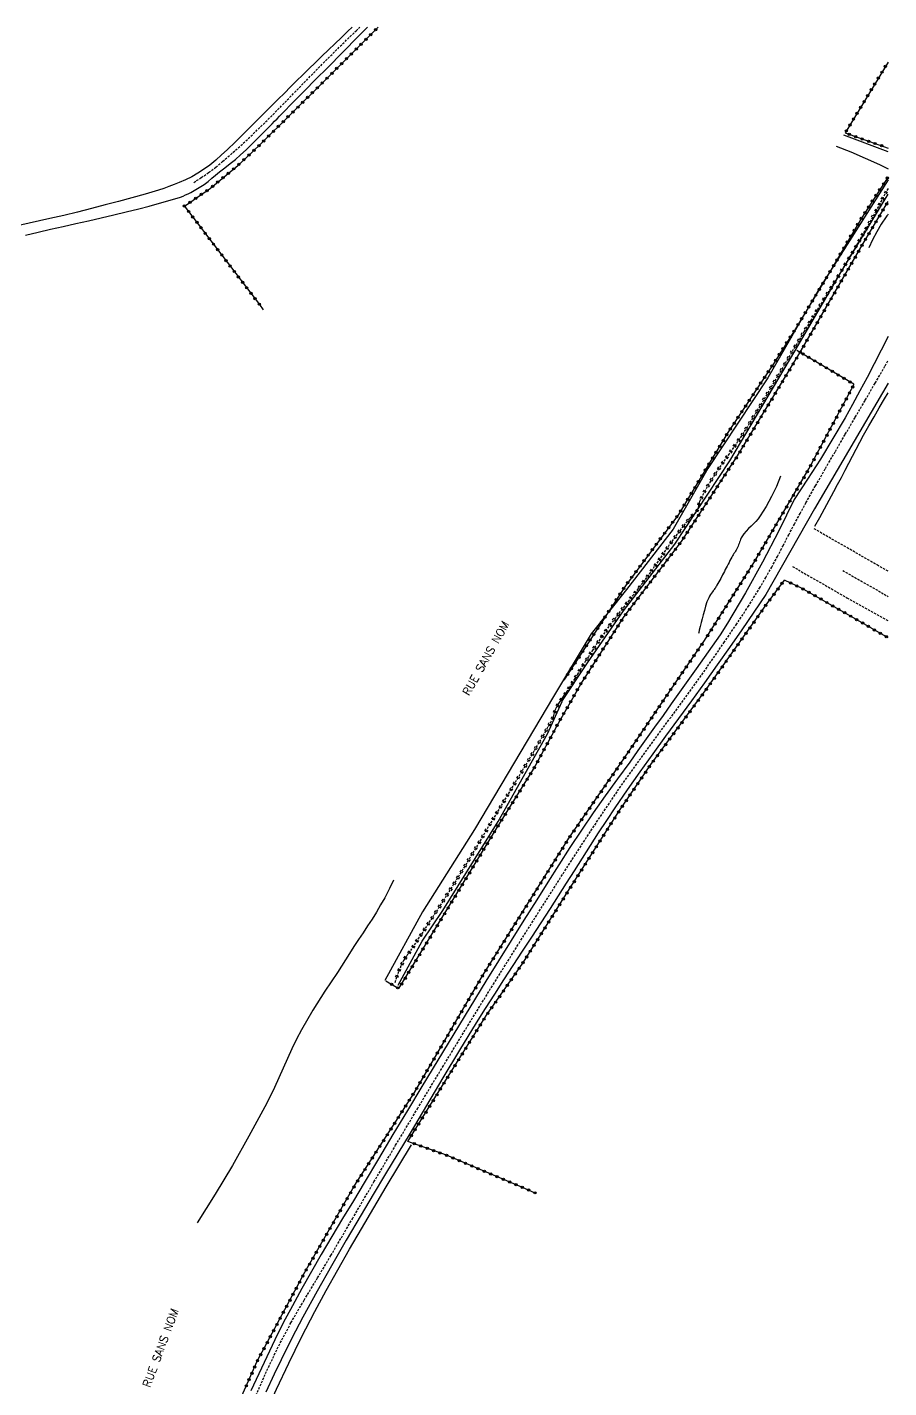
# Model space of a CAD drawing. Header units: millimetres. Extents: x 167000 to 168000, y 139000 to 140000.
# Drawn here: x 167811.6 to 168000.2, y 139702.5 to 140000 of the extents above; entities that cross this region are included whole.
import ezdxf

# ---------------------------------------------------------------- set-up
doc = ezdxf.new("R2010")
doc.units = ezdxf.units.MM
doc.linetypes.add('DASHED', pattern=[0.75, 0.5, -0.25])
doc.layers.get('0').update_dxf_attribs({"linetype": 'CONTINUOUS'})
for name, color, linetype in [('W0001', 6, 'DASHED'), ('W0008', 7, 'CONTINUOUS'), ('W0071', 7, 'CONTINUOUS'), ('W0112', 1, 'DASHED'), ('W0211', 2, 'CONTINUOUS'), ('W0214', 2, 'CONTINUOUS'), ('W0220', 5, 'DASHED'), ('W0322', 7, 'CONTINUOUS'), ('W0323', 7, 'CONTINUOUS'), ('W0510', 5, 'CONTINUOUS'), ('W0989', 7, 'CONTINUOUS')]:
    doc.layers.add(name, color=color, linetype=linetype)
doc.styles.get("Standard").update_dxf_attribs({"font": 'romans.shx', "width": 0.85})

# ---------------------------------------------------------------- blocks, each defined once
blk = doc.blocks.new('t220o')
at = {"color": 0, "linetype": 'Continuous'}
for p, q in [((-0.25, 0.25), (0.25, 0.25)), ((-0.25, -0.25), (0.25, -0.25))]:
    blk.add_line(p, q, dxfattribs=at)
blk = doc.blocks.new('t323o')
at = {"color": 0, "linetype": 'Continuous'}
for radius in [0.25, 0.15]:
    blk.add_circle((0, 0), radius, dxfattribs=at)
blk = doc.blocks.new('t322o')
at = {"color": 0, "linetype": 'Continuous'}
for radius in [0.25, 0.15]:
    blk.add_circle((0, 0), radius, dxfattribs=at)

msp = doc.modelspace()

# ---------------------------------------------------------------- linework, layer by layer
at = {"layer": 'W0001'}
for points in [[(167848.09, 139966.05), (167849.73, 139967.11), (167851.34, 139968.23), (167852.9, 139969.4), (167854.41, 139970.64), (167857.81, 139973.6), (167861.1, 139976.67), (167864.33, 139979.81), (167867.5, 139983.01), (167870.63, 139986.23), (167873.76, 139989.45), (167876.92, 139992.66), (167880.11, 139995.82), (167883.62, 139999.23), (167884.42, 140000)], [(167861.11, 139699.47), (167863.78, 139705.62), (167866.67, 139711.68), (167869.35, 139716.72), (167872.23, 139721.66), (167875.19, 139726.55), (167878.11, 139731.45), (167882.81, 139739.49), (167887.52, 139747.53), (167892.26, 139755.54), (167897.04, 139763.54), (167902.53, 139772.63), (167908.06, 139781.7), (167913.64, 139790.74), (167919.27, 139799.74), (167924.47, 139807.96), (167929.69, 139816.17), (167934.99, 139824.32), (167940.41, 139832.4), (167942.97, 139836.08), (167945.58, 139839.72), (167948.22, 139843.34), (167950.88, 139846.95), (167953.54, 139850.56), (167956.19, 139854.17), (167958.81, 139857.81), (167961.38, 139861.48), (167964.08, 139865.4), (167966.77, 139869.33), (167969.39, 139873.31), (167971.9, 139877.36), (167973.24, 139879.65), (167974.54, 139881.96), (167975.8, 139884.29), (167977.04, 139886.64), (167978.26, 139888.99), (167979.5, 139891.34), (167980.75, 139893.67), (167982.03, 139895.99), (167984.15, 139899.76), (167986.3, 139903.51), (167988.47, 139907.25), (167990.65, 139910.99), (167992.83, 139914.72), (167995.02, 139918.46), (167997.19, 139922.2), (167999.35, 139925.94), (168000, 139927.09)]]:
    msp.add_lwpolyline(points, dxfattribs=at)
at = {"layer": 'W0008'}
for points in [[(167882.74, 140000), (167881.83, 139999.12), (167880.41, 139997.76), (167878.98, 139996.39), (167877.56, 139995.03), (167876.13, 139993.67), (167874.72, 139992.3), (167873.3, 139990.93), (167871.95, 139989.6), (167870.6, 139988.27), (167869.26, 139986.94), (167867.91, 139985.6), (167866.57, 139984.27), (167865.23, 139982.93), (167863.89, 139981.6), (167862.54, 139980.26), (167860.76, 139978.49), (167858.99, 139976.7), (167857.2, 139974.93), (167855.37, 139973.2), (167854.14, 139972.07), (167852.89, 139970.95), (167851.6, 139969.87), (167850.25, 139968.88), (167848.97, 139968.06), (167847.66, 139967.31), (167846.3, 139966.64), (167844.91, 139966.04)], [(167845.17, 139962.83), (167845.74, 139963.06), (167846.31, 139963.32), (167846.87, 139963.59), (167847.42, 139963.87), (167848.17, 139964.28), (167848.91, 139964.71), (167849.63, 139965.16), (167850.34, 139965.64), (167851.21, 139966.28), (167852.05, 139966.97), (167852.88, 139967.66), (167853.72, 139968.35), (167854.88, 139969.27), (167856.04, 139970.18), (167857.2, 139971.11), (167858.32, 139972.07), (167859.54, 139973.2), (167860.73, 139974.37), (167861.9, 139975.54), (167863.07, 139976.72), (167863.62, 139977.26), (167864.16, 139977.81), (167864.7, 139978.36), (167865.24, 139978.91), (167865.78, 139979.45), (167866.32, 139980), (167866.86, 139980.55), (167867.4, 139981.1), (167869.87, 139983.6), (167872.35, 139986.11), (167874.83, 139988.61), (167877.32, 139991.11), (167880.7, 139994.53), (167884.09, 139997.95), (167886.13, 140000)], [(168000, 139932.38), (167999.99, 139932.36), (167998.46, 139929.38), (167996.93, 139926.41), (167995.4, 139923.43), (167993.85, 139920.47), (167992.25, 139917.52), (167990.61, 139914.6), (167987.95, 139910.07), (167985.21, 139905.58), (167982.39, 139901.15), (167979.49, 139896.76)], [(168000, 139922.16), (167983.89, 139894.68), (167973.29, 139875.97)], [(167979.49, 139896.76), (167976.11, 139889.86), (167972.54, 139883.05), (167968.8, 139876.33), (167964.88, 139869.72), (167963.24, 139867.15), (167961.52, 139864.65), (167959.76, 139862.17), (167958.01, 139859.69), (167956.21, 139857.13), (167954.4, 139854.59), (167952.58, 139852.04), (167950.76, 139849.5), (167948.93, 139846.97), (167947.1, 139844.43), (167945.28, 139841.89), (167943.47, 139839.34), (167940.8, 139835.63), (167938.13, 139831.92), (167935.49, 139828.19), (167932.89, 139824.43), (167930.4, 139820.66), (167927.95, 139816.86), (167925.53, 139813.04), (167923.12, 139809.22), (167920.32, 139804.79), (167917.55, 139800.34), (167914.78, 139795.89), (167912.03, 139791.43), (167908.49, 139785.68), (167904.98, 139779.92), (167901.48, 139774.15), (167897.98, 139768.38), (167894.82, 139763.12), (167891.67, 139757.86), (167888.52, 139752.6), (167885.38, 139747.33), (167883.02, 139743.41), (167880.66, 139739.5), (167878.31, 139735.57), (167876, 139731.63), (167873.87, 139727.92), (167871.76, 139724.2), (167869.69, 139720.46), (167867.63, 139716.71)], [(167973.29, 139875.97), (167970.65, 139872.1), (167967.99, 139868.24), (167965.31, 139864.4), (167962.62, 139860.56), (167959.83, 139856.64), (167957.01, 139852.74), (167954.18, 139848.86), (167951.34, 139844.98), (167948.51, 139841.09), (167945.69, 139837.19), (167942.92, 139833.26), (167940.19, 139829.29), (167938.37, 139826.58), (167936.58, 139823.85), (167934.81, 139821.1), (167933.06, 139818.34), (167931.32, 139815.58), (167929.58, 139812.82), (167927.83, 139810.06), (167926.07, 139807.31), (167924.04, 139804.18), (167922.01, 139801.06), (167919.96, 139797.95), (167917.92, 139794.83), (167915.88, 139791.72), (167913.86, 139788.59), (167911.85, 139785.45), (167909.87, 139782.3), (167906.2, 139776.31), (167902.59, 139770.28), (167899.02, 139764.24), (167895.43, 139758.2), (167892.74, 139753.74), (167890.04, 139749.27), (167887.36, 139744.8), (167884.71, 139740.31), (167881.47, 139734.76), (167878.24, 139729.2), (167875.07, 139723.62), (167871.98, 139717.98), (167870.34, 139714.89), (167868.74, 139711.78), (167867.19, 139708.65), (167865.67, 139705.5), (167863.84, 139701.53)], [(167867.63, 139716.71), (167865.83, 139713.01), (167864.05, 139709.3), (167862.3, 139705.57), (167860.59, 139701.83)]]:
    msp.add_lwpolyline(points, dxfattribs=at)
at = {"layer": 'W0071'}
for points in [[(168000, 139972.75), (167990.34, 139976.39)], [(167988.68, 139974.01), (167991.86, 139972.73), (167995.01, 139971.38), (167998.13, 139969.95), (168000, 139969.04)], [(167844.91, 139966.04), (167843.79, 139965.59), (167842.65, 139965.17), (167841.51, 139964.76), (167840.36, 139964.38), (167837.47, 139963.5), (167834.56, 139962.68), (167831.64, 139961.9), (167828.71, 139961.13), (167825.7, 139960.34), (167822.68, 139959.58), (167819.65, 139958.85), (167816.61, 139958.14), (167814.35, 139957.64), (167812.09, 139957.15), (167809.82, 139956.68)], [(167811.26, 139954.54), (167814.02, 139955.19), (167816.77, 139955.83), (167819.53, 139956.45), (167822.29, 139957.07), (167825.06, 139957.69), (167827.82, 139958.32), (167830.57, 139958.95), (167833.32, 139959.61), (167836.07, 139960.3), (167838.36, 139960.89), (167840.63, 139961.51), (167842.91, 139962.16), (167845.17, 139962.83)], [(168000, 139959.1), (167999.92, 139959.01), (167999.74, 139958.78), (167999.57, 139958.55), (167998.5, 139956.92), (167997.52, 139955.25), (167996.6, 139953.53), (167995.77, 139951.78)]]:
    msp.add_lwpolyline(points, dxfattribs=at)
at = {"layer": 'W0112'}
for points in [[(168000, 139881.04), (167997.91, 139882.25), (167983.71, 139890.39)], [(167979.07, 139882.1), (167991.01, 139875.25), (168000, 139870.25)], [(167990.07, 139881.23), (168000, 139875.54)]]:
    msp.add_lwpolyline(points, dxfattribs=at)
at = {"layer": 'W0211'}
for points in [[(167984.01, 139890.88), (167985.06, 139892.78), (167986.1, 139894.68), (167987.13, 139896.59), (167988.15, 139898.5), (167988.97, 139900.04), (167989.78, 139901.58), (167990.58, 139903.13), (167991.39, 139904.68), (167992.19, 139906.22), (167993, 139907.77), (167993.82, 139909.3), (167994.66, 139910.83), (167995.78, 139912.83), (167996.93, 139914.81), (167998.09, 139916.79), (167999.25, 139918.77), (168000, 139920.08)], [(167853.15, 139671), (167855.56, 139677.45), (167858.12, 139683.84), (167860.8, 139690.19), (167863.56, 139696.49), (167866.18, 139702.23), (167868.88, 139707.92), (167871.67, 139713.57), (167874.56, 139719.17), (167877.03, 139723.75), (167879.58, 139728.28), (167882.19, 139732.79), (167884.81, 139737.28), (167887.5, 139741.89), (167890.21, 139746.48), (167892.96, 139751.06), (167895.72, 139755.62)]]:
    msp.add_lwpolyline(points, dxfattribs=at)
at = {"layer": 'W0214'}
for points in [[(167976.44, 139901.87), (167975.56, 139899.59), (167974.53, 139897.37), (167973.36, 139895.21), (167972.05, 139893.14), (167971.6, 139892.53), (167971.09, 139891.96), (167970.56, 139891.42), (167970.02, 139890.89), (167969.48, 139890.36), (167968.96, 139889.81), (167968.47, 139889.23), (167968.03, 139888.6), (167967.87, 139888.32), (167967.73, 139888.02), (167967.61, 139887.72), (167967.5, 139887.42), (167967.4, 139887.11), (167967.29, 139886.81), (167967.17, 139886.51), (167967.04, 139886.22), (167966.9, 139885.95), (167966.75, 139885.69), (167966.6, 139885.43), (167966.44, 139885.18), (167966.28, 139884.93), (167966.12, 139884.67), (167965.97, 139884.42), (167965.82, 139884.16), (167965.61, 139883.77), (167965.4, 139883.38), (167965.2, 139882.98), (167964.99, 139882.59), (167964.79, 139882.19), (167964.59, 139881.79), (167964.39, 139881.4), (167964.18, 139881.01), (167963.79, 139880.25), (167963.4, 139879.48), (167963, 139878.72), (167962.57, 139877.98), (167962.46, 139877.8), (167962.34, 139877.62), (167962.22, 139877.44), (167962.1, 139877.27), (167961.97, 139877.09), (167961.85, 139876.92), (167961.72, 139876.74), (167961.6, 139876.56), (167961.38, 139876.25), (167961.16, 139875.94), (167960.95, 139875.61), (167960.76, 139875.27), (167960.38, 139874.36), (167960.09, 139873.41), (167959.83, 139872.45), (167959.57, 139871.5), (167959.34, 139870.67), (167959.12, 139869.83), (167958.91, 139868.99), (167958.7, 139868.15), (167958.66, 139867.98), (167958.61, 139867.81), (167958.57, 139867.63), (167958.53, 139867.46)], [(167891.77, 139813.48), (167890.95, 139811.71), (167889.87, 139809.64), (167888.98, 139808.08), (167888.05, 139806.54), (167887.09, 139805.01), (167886.11, 139803.5), (167885.12, 139802), (167884.13, 139800.5), (167883.14, 139799), (167882.17, 139797.48), (167879.51, 139793.35), (167876.8, 139789.23), (167874.16, 139785.07), (167871.68, 139780.81), (167870.59, 139778.74), (167869.56, 139776.65), (167868.59, 139774.53), (167867.63, 139772.4), (167866.69, 139770.27), (167865.72, 139768.15), (167864.72, 139766.04), (167863.66, 139763.96), (167860.17, 139757.5), (167856.54, 139751.12), (167852.77, 139744.82), (167848.87, 139738.6)]]:
    msp.add_lwpolyline(points, dxfattribs=at)
at = {"layer": 'W0220'}
msp.add_lwpolyline([(168000, 139964.76), (167999.32, 139963.47), (167997.32, 139959.78), (167995.28, 139956.12), (167993.19, 139952.47), (167991.78, 139950.06), (167990.35, 139947.67), (167988.89, 139945.28), (167987.43, 139942.9), (167985.96, 139940.53), (167984.49, 139938.15), (167983.03, 139935.78), (167981.58, 139933.39), (167980.03, 139930.8), (167978.49, 139928.21), (167976.96, 139925.61), (167975.43, 139923.01), (167973.9, 139920.41), (167972.36, 139917.82), (167970.8, 139915.24), (167969.22, 139912.67), (167967.93, 139910.66), (167966.59, 139908.69), (167965.21, 139906.74), (167963.84, 139904.8), (167962.49, 139902.82), (167961.19, 139900.8), (167959.99, 139898.73), (167958.9, 139896.59), (167958.78, 139896.29), (167958.69, 139895.99), (167958.62, 139895.68), (167958.55, 139895.37), (167958.48, 139895.06), (167958.39, 139894.75), (167958.28, 139894.45), (167958.13, 139894.16), (167957.97, 139893.93), (167957.79, 139893.72), (167957.59, 139893.52), (167957.38, 139893.34), (167957.17, 139893.16), (167956.96, 139892.98), (167956.75, 139892.8), (167956.57, 139892.59), (167955.18, 139890.91), (167953.85, 139889.18), (167952.57, 139887.42), (167951.33, 139885.64), (167950.09, 139883.85), (167948.86, 139882.06), (167947.6, 139880.28), (167946.32, 139878.53), (167945.34, 139877.24), (167944.35, 139875.97), (167943.35, 139874.7), (167942.35, 139873.43), (167941.35, 139872.16), (167940.36, 139870.89), (167939.38, 139869.6), (167938.43, 139868.3), (167937.4, 139866.84), (167936.39, 139865.36), (167935.41, 139863.87), (167934.43, 139862.37), (167933.83, 139861.43), (167933.23, 139860.48), (167932.64, 139859.52), (167932.06, 139858.57), (167931.47, 139857.61), (167930.88, 139856.65), (167930.29, 139855.7), (167929.69, 139854.75), (167929.4, 139854.31), (167929.09, 139853.87), (167928.78, 139853.43), (167928.46, 139852.99), (167928.16, 139852.55), (167927.86, 139852.1), (167927.59, 139851.63), (167927.34, 139851.16), (167927.22, 139850.89), (167927.12, 139850.62), (167927.04, 139850.34), (167926.96, 139850.07), (167926.89, 139849.79), (167926.81, 139849.51), (167926.72, 139849.24), (167926.62, 139848.97), (167926.28, 139848.25), (167925.9, 139847.55), (167925.5, 139846.86), (167925.1, 139846.17), (167922.5, 139841.68), (167919.83, 139837.23), (167917.14, 139832.79), (167914.46, 139828.35), (167912.1, 139824.41), (167909.74, 139820.46), (167907.37, 139816.53), (167904.95, 139812.62), (167902.62, 139808.94), (167900.24, 139805.28), (167897.84, 139801.63), (167895.43, 139798), (167895.25, 139797.75), (167895.07, 139797.49), (167894.88, 139797.24), (167894.69, 139796.99), (167894.51, 139796.74), (167894.33, 139796.48), (167894.17, 139796.22), (167894.01, 139795.94), (167893.42, 139794.75), (167892.89, 139793.53), (167892.44, 139792.28), (167892.05, 139791.01)], dxfattribs=at)
at = {"layer": 'W0322'}
for points in [[(167959.72, 139865.7), (167970.61, 139882.87), (167982.7, 139903.41), (167992.6, 139921.97)], [(167894.93, 139756.39), (167899.99, 139764.51), (167906.69, 139775.27), (167912.15, 139783.96), (167920.07, 139795.32), (167930.46, 139811.8), (167941.26, 139828.75), (167948.13, 139838.8), (167960.02, 139854.88), (167973.54, 139873.98), (167977.31, 139879.07)]]:
    msp.add_lwpolyline(points, dxfattribs=at)
at = {"layer": 'W0323'}
for points in [[(167846.06, 139960.88), (167851.74, 139964.8), (167858.15, 139970.16), (167862.6, 139974.33), (167876.26, 139987.87), (167888.44, 140000)], [(168000, 139992.39), (167990.61, 139976.87), (168000, 139973.58)], [(168000, 139967.3), (167994.16, 139958.28), (167987.5, 139946.86), (167979.54, 139933.71)], [(167890.09, 139791.48), (167892.97, 139789.79), (167905.9, 139810.93), (167914.26, 139824.68), (167922.45, 139837.78), (167927.86, 139847.86), (167932.75, 139856.39), (167942.25, 139871.16), (167954.78, 139887.56), (167967.06, 139906.27), (167980.51, 139928.45), (167994.56, 139952.72), (168000, 139961.88)], [(167846.02, 139960.93), (167862.45, 139939.39), (167863.3, 139938.23)], [(167979.54, 139933.71), (167974.95, 139926.42), (167964.98, 139911.35), (167954.14, 139893.44), (167942.52, 139877.88), (167929.07, 139857.21)], [(167992.52, 139921.95), (167980.07, 139929.34)], [(168000, 139866.48), (167993.34, 139870.36), (167981.23, 139877.28), (167977.31, 139879.07)], [(167846.57, 139671), (167854.51, 139691.48), (167861.98, 139708.3), (167872.4, 139727.76), (167883.22, 139746.57), (167896.37, 139767.11), (167911.28, 139792.57), (167930.31, 139822.87), (167942.22, 139840.06), (167953.47, 139856.66), (167959.72, 139865.7)], [(167922.81, 139745.1), (167919.49, 139746.54), (167903.39, 139753.36), (167894.93, 139756.39)]]:
    msp.add_lwpolyline(points, dxfattribs=at)
at = {"layer": 'W0510'}
for points in [[(168000, 139966.61), (167985, 139942.94), (167973.69, 139923.31), (167960.59, 139903.54), (167952.99, 139890.24), (167942.75, 139877.09), (167935.05, 139867.33), (167926.77, 139853.66), (167909.49, 139824.55), (167898.13, 139806.56), (167889.87, 139791.6)], [(167928.65, 139852.59), (167934.23, 139861.01), (167942.08, 139872.37), (167953.34, 139886.94), (167965.38, 139905.22), (167979.59, 139929.17), (167989.69, 139946.37), (168000, 139963.52)], [(167892.82, 139790.58), (167898.08, 139800.14), (167902.62, 139806.89), (167914.68, 139826.32), (167925.5, 139845.5), (167928.68, 139852.57)]]:
    msp.add_lwpolyline(points, dxfattribs=at)

# ---------------------------------------------------------------- block references
at = {"layer": 'W0220'}
for p, rotation in [((167998.07, 139961.17), 241.5158744962868), ((167998.79, 139962.49), 241.5158744962868), ((167999.5, 139963.81), 242.1469507615284), ((167996.63, 139958.54), 240.884799167997), ((167997.35, 139959.85), 241.5158744962868), ((167995.16, 139955.92), 240.2537247764049), ((167995.9, 139957.23), 240.884799167997), ((167992.93, 139952.02), 239.6316585171963), ((167993.68, 139953.32), 240.2537247764049), ((167994.42, 139954.62), 240.2537247764049), ((167991.4, 139949.43), 239.0736649751679), ((167992.17, 139950.72), 239.6316585171963), ((167989.86, 139946.86), 238.6486161116826), ((167990.63, 139948.15), 239.0736649751679), ((167988.29, 139944.3), 238.3565252658218), ((167989.08, 139945.58), 238.6486161116826), ((167985.92, 139940.48), 238.2711621806827), ((167986.71, 139941.75), 238.2306995565501), ((167987.5, 139943.03), 238.3565252658218), ((167984.35, 139937.92), 238.4446444024535), ((167985.13, 139939.2), 238.2711621806827), ((167982.78, 139935.37), 238.7511407707714), ((167983.56, 139936.65), 238.4446444024535), ((167980.46, 139931.51), 239.0827427561497), ((167981.23, 139932.8), 239.0827427561497), ((167982, 139934.08), 238.7511407707714), ((167978.92, 139928.93), 239.339555430351), ((167979.69, 139930.22), 239.339555430351), ((167977.4, 139926.35), 239.4882136966042), ((167978.16, 139927.64), 239.4882136966042), ((167975.11, 139922.47), 239.4427274581258), ((167975.88, 139923.76), 239.5287144670519), ((167976.64, 139925.06), 239.5287144670519), ((167973.59, 139919.89), 239.2302624416414), ((167974.35, 139921.18), 239.4427274581258), ((167972.05, 139917.31), 238.909666039038), ((167972.82, 139918.6), 239.2302624416414), ((167969.71, 139913.47), 238.4809449078298), ((167970.5, 139914.75), 238.4809449078298), ((167971.27, 139916.03), 238.909666039038), ((167968.11, 139910.93), 237.2720841332467), ((167968.92, 139912.2), 237.2720841332467), ((167966.42, 139908.45), 234.8207260406114), ((167967.27, 139909.69), 235.6534358377359), ((167963.82, 139904.78), 235.612682298418), ((167964.69, 139906), 234.7748683643602), ((167965.55, 139907.23), 234.8207260406114), ((167962.15, 139902.29), 237.3294090622838), ((167962.98, 139903.54), 235.612682298418), ((167960.57, 139899.74), 239.820307165844), ((167961.34, 139901.03), 237.3294090622838), ((167958.62, 139895.7), 256.7654507890973), ((167959.16, 139897.09), 243.0827365721444), ((167959.83, 139898.43), 243.0827365721444), ((167957.18, 139893.18), 219.8792197106207), ((167958.19, 139894.27), 242.5647004105381), ((167954.28, 139889.74), 232.4951736259355), ((167955.2, 139890.93), 230.5388220036363), ((167956.15, 139892.09), 230.5388220036363), ((167952.51, 139887.32), 235.0255429378777), ((167953.39, 139888.54), 233.9909352556528), ((167949.94, 139883.63), 235.3715111539564), ((167950.79, 139884.86), 235.486074232088), ((167951.65, 139886.1), 235.0255429378777), ((167948.23, 139881.16), 234.7930959947221), ((167949.09, 139882.39), 235.3715111539564), ((167946.47, 139878.73), 233.7510495487114), ((167947.36, 139879.94), 233.7510495487114), ((167943.72, 139875.17), 231.7622283695892), ((167944.65, 139876.35), 232.1485848372199), ((167945.57, 139877.54), 232.772706236642), ((167941.86, 139872.82), 231.7452934687855), ((167942.79, 139873.99), 231.6136756156763), ((167939.12, 139869.25), 233.6932035889449), ((167940.02, 139870.45), 232.8063341858185), ((167940.94, 139871.63), 232.1570091232608), ((167937.38, 139866.81), 235.8409857124601), ((167938.24, 139868.04), 234.7838287489725), ((167934.88, 139863.06), 236.9494361851308), ((167935.7, 139864.32), 236.5629028885934), ((167936.53, 139865.57), 235.8409857124601), ((167933.27, 139860.53), 237.9050651941962), ((167934.07, 139861.8), 237.3714067977993), ((167931.7, 139857.98), 238.5638845305079), ((167932.48, 139859.26), 238.5179839277851), ((167929.3, 139854.17), 235.0426376238308), ((167930.12, 139855.43), 237.6925897950321), ((167930.91, 139856.7), 238.4249538684035), ((167927.62, 139851.69), 239.3300714147344), ((167928.43, 139852.95), 235.1788434304187), ((167926.58, 139848.89), 244.7947932942651), ((167927.03, 139850.31), 254.7227271972125), ((167924.4, 139844.95), 239.8920500251591), ((167925.15, 139846.25), 240.0593143041697), ((167925.9, 139847.55), 241.6380501005497), ((167922.89, 139842.36), 239.8920500251591), ((167923.64, 139843.65), 239.8920500251591), ((167921.36, 139839.78), 239.0856911385177), ((167922.13, 139841.06), 239.0856911385177), ((167919.82, 139837.2), 238.7387481391181), ((167920.59, 139838.49), 239.0856911385177), ((167917.48, 139833.36), 238.7387481391181), ((167918.26, 139834.64), 238.7387481391181), ((167919.04, 139835.92), 238.7387481391181), ((167915.93, 139830.79), 238.8513510417559), ((167916.71, 139832.07), 238.8513510417559), ((167914.38, 139828.22), 239.1098334574187), ((167915.16, 139829.51), 238.8513510417559), ((167912.07, 139824.36), 239.1788844829874), ((167912.84, 139825.65), 239.1098334574187), ((167913.61, 139826.93), 239.1098334574187), ((167910.53, 139821.78), 239.1788844829874), ((167911.3, 139823.07), 239.1788844829874), ((167908.99, 139819.21), 238.8983040229732), ((167909.76, 139820.5), 239.1788844829874), ((167906.65, 139815.37), 238.2681529552601), ((167907.44, 139816.64), 238.8983040229732), ((167908.21, 139817.93), 238.8983040229732), ((167905.07, 139812.81), 238.2681529552601), ((167905.86, 139814.09), 238.2681529552601), ((167903.47, 139810.28), 237.5854120528627), ((167904.27, 139811.55), 237.5854120528627), ((167901.03, 139806.5), 237.0454511127813), ((167901.85, 139807.75), 237.0454511127813), ((167902.66, 139809.01), 237.5854120528627), ((167899.39, 139803.98), 236.6275711954026), ((167900.22, 139805.24), 236.6275711954026), ((167897.74, 139801.48), 236.3317833576413), ((167898.57, 139802.73), 236.6275711954026), ((167895.24, 139797.74), 234.0905362497328), ((167896.08, 139798.98), 236.3317833576413), ((167896.91, 139800.23), 236.3317833576413), ((167893.64, 139795.21), 243.5375759376037), ((167894.36, 139796.52), 235.5808967416089), ((167892.49, 139792.44), 249.9510251161312), ((167893.03, 139793.84), 246.7442991114546)]:
    msp.add_blockref('t220o', p, dxfattribs=dict(at, rotation=rotation))
at = {"layer": 'W0322'}
for p, rotation in [((167991.56, 139920.03), 61.92353795662933), ((167992.26, 139921.35), 61.92353795662933), ((167990.15, 139917.38), 61.92353795662933), ((167990.85, 139918.7), 61.92353795662933), ((167988.03, 139913.41), 61.92353795662933), ((167988.73, 139914.73), 61.92353795662933), ((167989.44, 139916.06), 61.92353795662933), ((167986.62, 139910.76), 61.92353795662933), ((167987.32, 139912.09), 61.92353795662933), ((167985.2, 139908.12), 61.92353795662933), ((167985.91, 139909.44), 61.92353795662933), ((167983.79, 139905.47), 61.92353795662933), ((167984.5, 139906.79), 61.92353795662933), ((167981.6, 139901.54), 59.53747902018802), ((167982.36, 139902.83), 59.53747902018802), ((167983.09, 139904.14), 61.92353795662933), ((167980.07, 139898.96), 59.53747902018802), ((167980.83, 139900.25), 59.53747902018802), ((167978.55, 139896.37), 59.53747902018802), ((167979.31, 139897.66), 59.53747902018802), ((167977.03, 139893.78), 59.53747902018802), ((167977.79, 139895.08), 59.53747902018802), ((167974.75, 139889.91), 59.53747902018802), ((167975.51, 139891.2), 59.53747902018802), ((167976.27, 139892.49), 59.53747902018802), ((167973.23, 139887.32), 59.53747902018802), ((167973.99, 139888.61), 59.53747902018802), ((167971.71, 139884.73), 59.53747902018802), ((167972.47, 139886.03), 59.53747902018802), ((167969.36, 139880.9), 57.60924129787777), ((167970.16, 139882.16), 57.60924129787777), ((167970.95, 139883.44), 59.53747902018802), ((167967.75, 139878.36), 57.60924129787777), ((167968.56, 139879.63), 57.60924129787777), ((167976.81, 139878.39), 53.44442536223217), ((167966.15, 139875.83), 57.60924129787777), ((167966.95, 139877.1), 57.60924129787777), ((167974.13, 139874.78), 53.44442536223217), ((167975.02, 139875.98), 53.44442536223217), ((167975.92, 139877.19), 53.44442536223217), ((167963.74, 139872.03), 57.60924129787777), ((167964.54, 139873.3), 57.60924129787777), ((167965.34, 139874.56), 57.60924129787777), ((167972.38, 139872.34), 54.70943713560454), ((167973.25, 139873.57), 54.70943713560454), ((167962.13, 139869.5), 57.60924129787777), ((167962.93, 139870.76), 57.60924129787777), ((167970.65, 139869.9), 54.70943713560454), ((167971.51, 139871.12), 54.70943713560454), ((167960.52, 139866.96), 57.60924129787777), ((167961.33, 139868.23), 57.60924129787777), ((167968.05, 139866.22), 54.70943713560454), ((167968.91, 139867.45), 54.70943713560454), ((167969.78, 139868.67), 54.70943713560454), ((167966.31, 139863.77), 54.70943713560454), ((167967.18, 139865), 54.70943713560454), ((167963.71, 139860.1), 54.70943713560454), ((167964.58, 139861.32), 54.70943713560454), ((167965.45, 139862.55), 54.70943713560454), ((167961.98, 139857.65), 54.70943713560454), ((167962.85, 139858.88), 54.70943713560454), ((167959.36, 139853.99), 53.5282800531235), ((167960.25, 139855.2), 54.70943713560454), ((167961.11, 139856.43), 54.70943713560454), ((167957.58, 139851.58), 53.5282800531235), ((167958.47, 139852.79), 53.5282800531235), ((167954.9, 139847.96), 53.5282800531235), ((167955.79, 139849.17), 53.5282800531235), ((167956.69, 139850.37), 53.5282800531235), ((167953.12, 139845.55), 53.5282800531235), ((167954.01, 139846.75), 53.5282800531235), ((167950.45, 139841.93), 53.5282800531235), ((167951.34, 139843.14), 53.5282800531235), ((167952.23, 139844.34), 53.5282800531235), ((167948.66, 139839.52), 53.5282800531235), ((167949.55, 139840.72), 53.5282800531235), ((167946.94, 139837.06), 55.62980019285786), ((167947.79, 139838.3), 55.62980019285786), ((167944.4, 139833.35), 55.62980019285786), ((167945.25, 139834.58), 55.62980019285786), ((167946.09, 139835.82), 55.62980019285786), ((167942.71, 139830.87), 55.62980019285786), ((167943.55, 139832.11), 55.62980019285786), ((167940.22, 139827.12), 57.50710028248105), ((167941.03, 139828.39), 57.50710028248105), ((167941.86, 139829.63), 55.62980019285786), ((167938.61, 139824.59), 57.50710028248105), ((167939.41, 139825.86), 57.50710028248105), ((167937, 139822.06), 57.50710028248105), ((167937.8, 139823.32), 57.50710028248105), ((167934.58, 139818.26), 57.50710028248105), ((167935.38, 139819.53), 57.50710028248105), ((167936.19, 139820.79), 57.50710028248105), ((167932.97, 139815.73), 57.50710028248105), ((167933.77, 139817), 57.50710028248105), ((167931.36, 139813.2), 57.50710028248105), ((167932.16, 139814.47), 57.50710028248105), ((167928.95, 139809.4), 57.74708553780038), ((167929.75, 139810.67), 57.74708553780038), ((167930.55, 139811.94), 57.50710028248105), ((167927.35, 139806.86), 57.74708553780038), ((167928.15, 139808.13), 57.74708553780038), ((167925.75, 139804.33), 57.74708553780038), ((167926.55, 139805.6), 57.74708553780038), ((167923.35, 139800.52), 57.74708553780038), ((167924.15, 139801.79), 57.74708553780038), ((167924.95, 139803.06), 57.74708553780038), ((167921.74, 139797.98), 57.74708553780038), ((167922.54, 139799.25), 57.74708553780038), ((167920.14, 139795.45), 57.74708553780038), ((167920.94, 139796.72), 57.74708553780038), ((167917.58, 139791.75), 55.14253583137039), ((167918.43, 139792.98), 55.14253583137039), ((167919.29, 139794.21), 55.14253583137039), ((167915.86, 139789.29), 55.14253583137039), ((167916.72, 139790.52), 55.14253583137039), ((167913.29, 139785.6), 55.14253583137039), ((167914.15, 139786.83), 55.14253583137039), ((167915.01, 139788.06), 55.14253583137039), ((167911.62, 139783.11), 57.84770323714793), ((167912.43, 139784.37), 55.14253583137039), ((167910.02, 139780.57), 57.84770323714793), ((167910.82, 139781.84), 57.84770323714793), ((167907.62, 139776.76), 57.84770323714793), ((167908.42, 139778.03), 57.84770323714793), ((167909.22, 139779.3), 57.84770323714793), ((167906.03, 139774.22), 58.11343953795672), ((167906.83, 139775.49), 57.84770323714793), ((167904.45, 139771.67), 58.11343953795672), ((167905.24, 139772.94), 58.11343953795672), ((167902.07, 139767.85), 58.11343953795672), ((167902.86, 139769.12), 58.11343953795672), ((167903.66, 139770.4), 58.11343953795672), ((167900.49, 139765.3), 58.11343953795672), ((167901.28, 139766.57), 58.11343953795672), ((167898.9, 139762.75), 58.04189085265612), ((167899.69, 139764.03), 58.04189085265612), ((167896.52, 139758.94), 58.04189085265612), ((167897.31, 139760.21), 58.04189085265612), ((167898.11, 139761.48), 58.04189085265612), ((167895.72, 139757.66), 58.04189085265612)]:
    msp.add_blockref('t322o', p, dxfattribs=dict(at, rotation=rotation))
at = {"layer": 'W0323'}
for p, rotation in [((167885.76, 139997.33), 44.88498138284502), ((167886.82, 139998.39), 44.88498138284502), ((167887.89, 139999.45), 44.88498138284502), ((167882.57, 139994.16), 44.88498138284502), ((167883.63, 139995.21), 44.88498138284502), ((167884.7, 139996.27), 44.88498138284502), ((167879.38, 139990.98), 44.88498138284502), ((167880.45, 139992.04), 44.88498138284502), ((167881.51, 139993.1), 44.88498138284502), ((167999.43, 139991.45), 238.8299087229142), ((167876.19, 139987.8), 44.75143898646012), ((167877.26, 139988.86), 44.88498138284502), ((167878.32, 139989.92), 44.88498138284502), ((167997.88, 139988.89), 238.8299087229142), ((167998.65, 139990.17), 238.8299087229142), ((167874.06, 139985.69), 44.75143898646012), ((167875.13, 139986.75), 44.75143898646012), ((167995.55, 139985.04), 238.8299087229142), ((167996.32, 139986.32), 238.8299087229142), ((167997.1, 139987.6), 238.8299087229142), ((167870.87, 139982.52), 44.75143898646012), ((167871.93, 139983.58), 44.75143898646012), ((167873, 139984.64), 44.75143898646012), ((167994, 139982.47), 238.8299087229142), ((167994.77, 139983.75), 238.8299087229142), ((167867.67, 139979.36), 44.75143898646012), ((167868.74, 139980.41), 44.75143898646012), ((167869.8, 139981.47), 44.75143898646012), ((167992.44, 139979.9), 238.8299087229142), ((167993.22, 139981.19), 238.8299087229142), ((167864.48, 139976.19), 44.75143898646012), ((167865.54, 139977.24), 44.75143898646012), ((167866.61, 139978.3), 44.75143898646012), ((167990.89, 139977.34), 238.8299087229142), ((167991.51, 139976.55), 340.6882525274813), ((167991.67, 139978.62), 238.8299087229142), ((167992.92, 139976.06), 340.6882525274813), ((167861.24, 139973.06), 43.0726956768599), ((167862.34, 139974.08), 43.0726956768599), ((167863.41, 139975.13), 44.75143898646012), ((167994.34, 139975.56), 340.6882525274813), ((167995.75, 139975.06), 340.6882525274813), ((167997.17, 139974.57), 340.6882525274813), ((167998.58, 139974.07), 340.6882525274813), ((167857.95, 139970), 39.93894949417805), ((167859.05, 139971.01), 43.0726956768599), ((167860.15, 139972.03), 43.0726956768599), ((167854.5, 139967.11), 39.93894949417805), ((167855.65, 139968.07), 39.93894949417805), ((167856.8, 139969.03), 39.93894949417805), ((167999.82, 139967.02), 237.0841722296173), ((167850.99, 139964.29), 34.59747425260111), ((167852.2, 139965.18), 39.93894949417805), ((167853.35, 139966.14), 39.93894949417805), ((167998.19, 139964.5), 237.0841722296173), ((167999, 139965.76), 237.0841722296173), ((167847.29, 139961.73), 34.59747425260111), ((167848.53, 139962.58), 34.59747425260111), ((167849.76, 139963.43), 34.59747425260111), ((167996.56, 139961.98), 237.0841722296173), ((167997.37, 139963.24), 237.0841722296173), ((167999.67, 139961.32), 59.29549858573937), ((167846.04, 139960.91), 307.3317817368538), ((167846.95, 139959.71), 307.3317817368538), ((167847.86, 139958.52), 307.3317817368538), ((167994.12, 139958.2), 239.754790270489), ((167994.93, 139959.46), 237.0841722296173), ((167995.74, 139960.72), 237.0841722296173), ((167998.14, 139958.74), 59.29549858573937), ((167998.9, 139960.03), 59.29549858573937), ((167848.77, 139957.33), 307.3317817368538), ((167849.68, 139956.14), 307.3317817368538), ((167992.61, 139955.61), 239.754790270489), ((167993.36, 139956.91), 239.754790270489), ((167996.6, 139956.17), 59.29549858573937), ((167997.37, 139957.45), 59.29549858573937), ((167850.59, 139954.94), 307.3317817368538), ((167851.5, 139953.75), 307.3317817368538), ((167852.41, 139952.56), 307.3317817368538), ((167991.09, 139953.02), 239.754790270489), ((167991.85, 139954.32), 239.754790270489), ((167994.31, 139952.29), 59.94065579638118), ((167995.07, 139953.59), 59.29549858573937), ((167995.84, 139954.88), 59.29549858573937), ((167853.32, 139951.36), 307.3317817368538), ((167854.23, 139950.17), 307.3317817368538), ((167988.83, 139949.13), 239.754790270489), ((167989.58, 139950.43), 239.754790270489), ((167990.34, 139951.72), 239.754790270489), ((167992.81, 139949.7), 59.94065579638118), ((167993.56, 139951), 59.94065579638118), ((167855.14, 139948.98), 307.3317817368538), ((167856.05, 139947.79), 307.3317817368538), ((167856.96, 139946.59), 307.3317817368538), ((167987.31, 139946.54), 238.8002491486919), ((167988.07, 139947.84), 239.754790270489), ((167991.31, 139947.1), 59.94065579638118), ((167992.06, 139948.4), 59.94065579638118), ((167857.87, 139945.4), 307.3317817368538), ((167858.78, 139944.21), 307.3317817368538), ((167985.76, 139943.98), 238.8002491486919), ((167986.53, 139945.26), 238.8002491486919), ((167989.05, 139943.21), 59.94065579638118), ((167989.8, 139944.5), 59.94065579638118), ((167990.55, 139945.8), 59.94065579638118), ((167859.69, 139943.02), 307.3317817368538), ((167860.6, 139941.82), 307.3317817368538), ((167861.5, 139940.63), 307.3317817368538), ((167983.43, 139940.13), 238.8002491486919), ((167984.2, 139941.41), 238.8002491486919), ((167984.98, 139942.69), 238.8002491486919), ((167987.55, 139940.61), 59.94065579638118), ((167988.3, 139941.91), 59.94065579638118), ((167862.41, 139939.44), 307.3317817368538), ((167981.87, 139937.56), 238.8002491486919), ((167982.65, 139938.85), 238.8002491486919), ((167986.05, 139938.01), 59.94065579638118), ((167986.8, 139939.31), 59.94065579638118), ((167980.32, 139935), 238.8002491486919), ((167981.1, 139936.28), 238.8002491486919), ((167984.54, 139935.42), 59.94065579638118), ((167985.29, 139936.71), 59.94065579638118), ((167978.64, 139932.27), 237.8456094693657), ((167979.43, 139933.54), 237.8456094693657), ((167982.29, 139931.52), 59.94065579638118), ((167983.04, 139932.82), 59.94065579638118), ((167983.79, 139934.12), 59.94065579638118), ((167976.24, 139928.46), 237.8456094693657), ((167977.04, 139929.73), 237.8456094693657), ((167977.84, 139931), 237.8456094693657), ((167980.79, 139928.92), 59.94065579638118), ((167981.36, 139928.58), 149.3055530526987), ((167981.54, 139930.22), 59.94065579638118), ((167974.63, 139925.93), 236.4845462180844), ((167975.44, 139927.19), 237.8456094693657), ((167979.24, 139926.35), 58.77307692751959), ((167980.02, 139927.64), 58.77307692751959), ((167982.65, 139927.81), 149.3055530526987), ((167983.94, 139927.05), 149.3055530526987), ((167985.22, 139926.28), 149.3055530526987), ((167986.51, 139925.52), 149.3055530526987), ((167972.98, 139923.43), 236.4845462180844), ((167973.8, 139924.68), 236.4845462180844), ((167976.91, 139922.51), 58.77307692751959), ((167977.69, 139923.79), 58.77307692751959), ((167978.46, 139925.07), 58.77307692751959), ((167987.8, 139924.75), 149.3055530526987), ((167989.09, 139923.98), 149.3055530526987), ((167990.38, 139923.22), 149.3055530526987), ((167991.67, 139922.45), 149.3055530526987), ((167970.49, 139919.68), 236.4845462180844), ((167971.32, 139920.93), 236.4845462180844), ((167972.15, 139922.18), 236.4845462180844), ((167975.35, 139919.94), 58.77307692751959), ((167976.13, 139921.22), 58.77307692751959), ((167968.83, 139917.18), 236.4845462180844), ((167969.66, 139918.43), 236.4845462180844), ((167973.8, 139917.37), 58.77307692751959), ((167974.58, 139918.66), 58.77307692751959), ((167966.35, 139913.42), 236.4845462180844), ((167967.18, 139914.68), 236.4845462180844), ((167968.01, 139915.93), 236.4845462180844), ((167971.46, 139913.53), 58.77307692751959), ((167972.24, 139914.81), 58.77307692751959), ((167973.02, 139916.09), 58.77307692751959), ((167964.71, 139910.91), 238.8150261420795), ((167965.52, 139912.17), 236.4845462180844), ((167969.91, 139910.96), 58.77307692751959), ((167970.69, 139912.24), 58.77307692751959), ((167963.16, 139908.35), 238.8150261420795), ((167963.93, 139909.63), 238.8150261420795), ((167968.35, 139908.4), 58.77307692751959), ((167969.13, 139909.68), 58.77307692751959), ((167960.83, 139904.5), 238.8150261420795), ((167961.6, 139905.78), 238.8150261420795), ((167962.38, 139907.06), 238.8150261420795), ((167965.96, 139904.59), 56.71515202742411), ((167966.78, 139905.84), 56.71515202742411), ((167967.58, 139907.11), 58.77307692751959), ((167959.27, 139901.93), 238.8150261420795), ((167960.05, 139903.21), 238.8150261420795), ((167964.31, 139902.08), 56.71515202742411), ((167965.14, 139903.33), 56.71515202742411), ((167957.72, 139899.36), 238.8150261420795), ((167958.5, 139900.65), 238.8150261420795), ((167962.67, 139899.57), 56.71515202742411), ((167963.49, 139900.82), 56.71515202742411), ((167955.39, 139895.51), 238.8150261420795), ((167956.17, 139896.8), 238.8150261420795), ((167956.94, 139898.08), 238.8150261420795), ((167960.2, 139895.81), 56.71515202742411), ((167961.02, 139897.06), 56.71515202742411), ((167961.84, 139898.32), 56.71515202742411), ((167953.79, 139892.98), 233.2619184820118), ((167954.61, 139894.23), 238.8150261420795), ((167958.55, 139893.3), 56.71515202742411), ((167959.37, 139894.56), 56.71515202742411), ((167952, 139890.57), 233.2619184820118), ((167952.89, 139891.78), 233.2619184820118), ((167956.08, 139889.54), 56.71515202742411), ((167956.9, 139890.79), 56.71515202742411), ((167957.73, 139892.05), 56.71515202742411), ((167949.31, 139886.97), 233.2619184820118), ((167950.2, 139888.17), 233.2619184820118), ((167951.1, 139889.37), 233.2619184820118), ((167954.4, 139887.06), 52.62039338185643), ((167955.26, 139888.29), 56.71515202742411), ((167947.51, 139884.56), 233.2619184820118), ((167948.41, 139885.77), 233.2619184820118), ((167952.58, 139884.67), 52.62039338185643), ((167953.49, 139885.87), 52.62039338185643), ((167944.82, 139880.96), 233.2619184820118), ((167945.72, 139882.16), 233.2619184820118), ((167946.61, 139883.36), 233.2619184820118), ((167949.85, 139881.1), 52.62039338185643), ((167950.76, 139882.29), 52.62039338185643), ((167951.67, 139883.48), 52.62039338185643), ((167943.02, 139878.55), 233.2619184820118), ((167943.92, 139879.75), 233.2619184820118), ((167948.02, 139878.71), 52.62039338185643), ((167948.93, 139879.91), 52.62039338185643), ((167978.68, 139878.45), 155.5014221324827), ((167980.04, 139877.83), 155.5014221324827), ((167940.53, 139874.81), 236.9495448452049), ((167941.34, 139876.07), 236.9495448452049), ((167942.16, 139877.33), 236.9495448452049), ((167945.29, 139875.14), 52.62039338185643), ((167946.2, 139876.33), 52.62039338185643), ((167947.11, 139877.52), 52.62039338185643), ((167981.4, 139877.19), 150.24247612224), ((167982.7, 139876.44), 150.24247612224), ((167984, 139875.7), 150.24247612224), ((167985.3, 139874.96), 150.24247612224), ((167938.89, 139872.3), 236.9495448452049), ((167939.71, 139873.55), 236.9495448452049), ((167943.47, 139872.75), 52.62039338185643), ((167944.38, 139873.95), 52.62039338185643), ((167986.61, 139874.21), 150.24247612224), ((167987.91, 139873.47), 150.24247612224), ((167989.21, 139872.72), 150.24247612224), ((167990.51, 139871.98), 150.24247612224), ((167937.25, 139869.78), 236.9495448452049), ((167938.07, 139871.04), 236.9495448452049), ((167940.9, 139869.06), 57.23071750512452), ((167941.71, 139870.32), 57.23071750512452), ((167942.56, 139871.56), 52.62039338185643), ((167991.82, 139871.23), 150.24247612224), ((167993.12, 139870.49), 150.24247612224), ((167994.42, 139869.74), 149.7875634773521), ((167995.71, 139868.98), 149.7875634773521), ((167934.8, 139866.01), 236.9495448452049), ((167935.62, 139867.27), 236.9495448452049), ((167936.44, 139868.53), 236.9495448452049), ((167939.28, 139866.54), 57.23071750512452), ((167940.09, 139867.8), 57.23071750512452), ((167997.01, 139868.23), 149.7875634773521), ((167998.3, 139867.47), 149.7875634773521), ((167999.6, 139866.72), 149.7875634773521), ((167933.16, 139863.5), 236.9495448452049), ((167933.98, 139864.75), 236.9495448452049), ((167936.84, 139862.76), 57.23071750512452), ((167937.66, 139864.02), 57.23071750512452), ((167938.47, 139865.28), 57.23071750512452), ((167958.43, 139863.83), 55.30484811746874), ((167959.28, 139865.06), 55.30484811746874), ((167931.53, 139860.98), 236.9495448452049), ((167932.35, 139862.24), 236.9495448452049), ((167935.22, 139860.23), 57.23071750512452), ((167936.03, 139861.5), 57.23071750512452), ((167955.86, 139860.13), 55.30484811746874), ((167956.72, 139861.36), 55.30484811746874), ((167957.57, 139862.6), 55.30484811746874), ((167929.89, 139858.47), 236.9495448452049), ((167930.71, 139859.72), 236.9495448452049), ((167933.6, 139857.71), 57.23071750512452), ((167934.41, 139858.97), 57.23071750512452), ((167954.16, 139857.66), 55.30484811746874), ((167955.01, 139858.9), 55.30484811746874), ((167931.29, 139853.85), 60.20133777077453), ((167932.04, 139855.15), 60.20133777077453), ((167932.78, 139856.45), 57.23071750512452), ((167951.62, 139853.94), 55.89689106316517), ((167952.46, 139855.19), 55.89689106316517), ((167953.31, 139856.43), 55.89689106316517), ((167929.8, 139851.25), 60.20133777077453), ((167930.54, 139852.55), 60.20133777077453), ((167949.94, 139851.46), 55.89689106316517), ((167950.78, 139852.7), 55.89689106316517), ((167928.31, 139848.64), 60.20133777077453), ((167929.05, 139849.94), 60.20133777077453), ((167948.26, 139848.98), 55.89689106316517), ((167949.1, 139850.22), 55.89689106316517), ((167926.87, 139846.01), 61.76661320194459), ((167927.58, 139847.33), 61.76661320194459), ((167945.74, 139845.25), 55.89689106316517), ((167946.58, 139846.49), 55.89689106316517), ((167947.42, 139847.73), 55.89689106316517), ((167924.74, 139842.05), 61.76661320194459), ((167925.45, 139843.37), 61.76661320194459), ((167926.16, 139844.69), 61.76661320194459), ((167944.05, 139842.77), 55.89689106316517), ((167944.9, 139844.01), 55.89689106316517), ((167923.32, 139839.4), 61.76661320194459), ((167924.03, 139840.73), 61.76661320194459), ((167941.52, 139839.05), 55.2919504646938), ((167942.37, 139840.28), 55.89689106316517), ((167943.21, 139841.52), 55.89689106316517), ((167921.83, 139836.8), 57.99461521899612), ((167922.61, 139838.08), 61.76661320194459), ((167939.81, 139836.58), 55.2919504646938), ((167940.67, 139837.81), 55.2919504646938), ((167920.24, 139834.25), 57.99461521899612), ((167921.04, 139835.53), 57.99461521899612), ((167938.1, 139834.12), 55.2919504646938), ((167938.96, 139835.35), 55.2919504646938), ((167917.86, 139830.44), 57.99461521899612), ((167918.65, 139831.71), 57.99461521899612), ((167919.45, 139832.98), 57.99461521899612), ((167935.54, 139830.42), 55.2919504646938), ((167936.4, 139831.65), 55.2919504646938), ((167937.25, 139832.88), 55.2919504646938), ((167916.27, 139827.89), 57.99461521899612), ((167917.06, 139829.17), 57.99461521899612), ((167933.83, 139827.95), 55.2919504646938), ((167934.69, 139829.18), 55.2919504646938), ((167913.89, 139824.07), 58.68771550027503), ((167914.68, 139825.35), 57.99461521899612), ((167915.47, 139826.62), 57.99461521899612), ((167931.27, 139824.25), 55.2919504646938), ((167932.13, 139825.48), 55.2919504646938), ((167932.98, 139826.72), 55.2919504646938), ((167912.33, 139821.51), 58.68771550027503), ((167913.11, 139822.79), 58.68771550027503), ((167929.61, 139821.75), 57.8640444081714), ((167930.42, 139823.02), 55.2919504646938), ((167910.77, 139818.95), 58.68771550027503), ((167911.55, 139820.23), 58.68771550027503), ((167928.02, 139819.21), 57.8640444081714), ((167928.81, 139820.48), 57.8640444081714), ((167909.21, 139816.39), 58.68771550027503), ((167909.99, 139817.67), 58.68771550027503), ((167925.62, 139815.4), 57.8640444081714), ((167926.42, 139816.67), 57.8640444081714), ((167927.22, 139817.94), 57.8640444081714), ((167906.88, 139812.54), 58.68771550027503), ((167907.65, 139813.82), 58.68771550027503), ((167908.43, 139815.1), 58.68771550027503), ((167924.03, 139812.86), 57.8640444081714), ((167924.83, 139814.13), 57.8640444081714), ((167905.31, 139809.98), 58.55411523514167), ((167906.1, 139811.26), 58.68771550027503), ((167922.43, 139810.32), 57.8640444081714), ((167923.23, 139811.59), 57.8640444081714), ((167903.75, 139807.42), 58.55411523514167), ((167904.53, 139808.7), 58.55411523514167), ((167920.04, 139806.51), 57.8640444081714), ((167920.84, 139807.78), 57.8640444081714), ((167921.63, 139809.05), 57.8640444081714), ((167901.4, 139803.58), 58.55411523514167), ((167902.18, 139804.86), 58.55411523514167), ((167902.97, 139806.14), 58.55411523514167), ((167918.44, 139803.97), 57.8640444081714), ((167919.24, 139805.24), 57.8640444081714), ((167899.84, 139801.02), 58.55411523514167), ((167900.62, 139802.3), 58.55411523514167), ((167916.85, 139801.43), 57.8640444081714), ((167917.64, 139802.7), 57.8640444081714), ((167898.27, 139798.46), 58.55411523514167), ((167899.05, 139799.74), 58.55411523514167), ((167914.45, 139797.62), 57.8640444081714), ((167915.25, 139798.89), 57.8640444081714), ((167916.05, 139800.16), 57.8640444081714), ((167895.92, 139794.62), 58.55411523514167), ((167896.71, 139795.9), 58.55411523514167), ((167897.49, 139797.18), 58.55411523514167), ((167912.86, 139795.08), 57.8640444081714), ((167913.65, 139796.35), 57.8640444081714), ((167894.36, 139792.06), 58.55411523514167), ((167895.14, 139793.34), 58.55411523514167), ((167911.26, 139792.54), 59.63950817890001), ((167912.06, 139793.81), 57.8640444081714), ((167891.38, 139790.72), 329.6208780753162), ((167892.68, 139789.96), 329.6208780753162), ((167893.58, 139790.78), 58.55411523514167), ((167908.99, 139788.65), 59.63950817890001), ((167909.75, 139789.95), 59.63950817890001), ((167910.5, 139791.24), 59.63950817890001), ((167907.47, 139786.07), 59.63950817890001), ((167908.23, 139787.36), 59.63950817890001), ((167905.96, 139783.48), 59.63950817890001), ((167906.71, 139784.77), 59.63950817890001), ((167903.68, 139779.59), 59.63950817890001), ((167904.44, 139780.89), 59.63950817890001), ((167905.2, 139782.18), 59.63950817890001), ((167902.16, 139777.01), 59.63950817890001), ((167902.92, 139778.3), 59.63950817890001), ((167900.65, 139774.42), 59.63950817890001), ((167901.41, 139775.71), 59.63950817890001), ((167898.37, 139770.53), 59.63950817890001), ((167899.13, 139771.83), 59.63950817890001), ((167899.89, 139773.12), 59.63950817890001), ((167896.86, 139767.95), 59.63950817890001), ((167897.62, 139769.24), 59.63950817890001), ((167895.27, 139765.4), 57.37683079278658), ((167896.08, 139766.66), 57.37683079278658), ((167892.85, 139761.61), 57.37683079278658), ((167893.65, 139762.87), 57.37683079278658), ((167894.46, 139764.14), 57.37683079278658), ((167891.23, 139759.08), 57.37683079278658), ((167892.04, 139760.35), 57.37683079278658), ((167889.61, 139756.56), 57.37683079278658), ((167890.42, 139757.82), 57.37683079278658), ((167896.34, 139755.89), 160.3142497103834), ((167887.19, 139752.76), 57.37683079278658), ((167887.99, 139754.03), 57.37683079278658), ((167888.8, 139755.29), 57.37683079278658), ((167897.75, 139755.38), 160.3142497103834), ((167899.17, 139754.88), 160.3142497103834), ((167900.58, 139754.37), 160.3142497103834), ((167901.99, 139753.86), 160.3142497103834), ((167903.4, 139753.36), 157.0362285761852), ((167904.78, 139752.77), 157.0362285761852), ((167885.57, 139750.24), 57.37683079278658), ((167886.38, 139751.5), 57.37683079278658), ((167906.17, 139752.19), 157.0362285761852), ((167907.55, 139751.6), 157.0362285761852), ((167908.93, 139751.02), 157.0362285761852), ((167910.31, 139750.43), 157.0362285761852), ((167911.69, 139749.85), 157.0362285761852), ((167883.95, 139747.71), 57.37683079278658), ((167884.76, 139748.97), 57.37683079278658), ((167913.07, 139749.26), 157.0362285761852), ((167914.45, 139748.68), 157.0362285761852), ((167915.83, 139748.09), 157.0362285761852), ((167917.21, 139747.51), 157.0362285761852), ((167918.6, 139746.92), 157.0362285761852), ((167881.65, 139743.84), 60.09257711712056), ((167882.4, 139745.14), 60.09257711712056), ((167883.15, 139746.44), 60.09257711712056), ((167919.97, 139746.33), 156.5220681970198), ((167921.35, 139745.73), 156.5220681970198), ((167922.73, 139745.14), 156.5220681970198), ((167880.16, 139741.24), 60.09257711712056), ((167880.9, 139742.54), 60.09257711712056), ((167878.66, 139738.64), 60.09257711712056), ((167879.41, 139739.94), 60.09257711712056), ((167877.16, 139736.04), 60.09257711712056), ((167877.91, 139737.34), 60.09257711712056), ((167874.92, 139732.14), 60.09257711712056), ((167875.67, 139733.44), 60.09257711712056), ((167876.42, 139734.74), 60.09257711712056), ((167873.43, 139729.54), 60.09257711712056), ((167874.17, 139730.84), 60.09257711712056), ((167871.95, 139726.93), 61.82141144287809), ((167872.68, 139728.24), 60.09257711712056), ((167869.83, 139722.96), 61.82141144287809), ((167870.54, 139724.28), 61.82141144287809), ((167871.25, 139725.61), 61.82141144287809), ((167868.41, 139720.32), 61.82141144287809), ((167869.12, 139721.64), 61.82141144287809), ((167867, 139717.67), 61.82141144287809), ((167867.7, 139718.99), 61.82141144287809), ((167865.58, 139715.03), 61.82141144287809), ((167866.29, 139716.35), 61.82141144287809), ((167863.45, 139711.06), 61.82141144287809), ((167864.16, 139712.38), 61.82141144287809), ((167864.87, 139713.71), 61.82141144287809), ((167862.04, 139708.42), 61.82141144287809), ((167862.75, 139709.74), 61.82141144287809), ((167860.81, 139705.68), 66.06103679836636), ((167861.42, 139707.05), 66.06103679836636), ((167859.59, 139702.94), 66.06103679836636), ((167860.2, 139704.31), 66.06103679836636)]:
    msp.add_blockref('t323o', p, dxfattribs=dict(at, rotation=rotation))

# ---------------------------------------------------------------- texts
at = {"layer": 'W0989'}
for rotation, p in [(60.6651, (167908.31, 139853.69)), (69.6326, (167838.5, 139702.45))]:
    msp.add_text('RUE SANS NOM', height=1.75, rotation=rotation, dxfattribs=at).set_placement(p)

doc.saveas('drawing.dxf')
